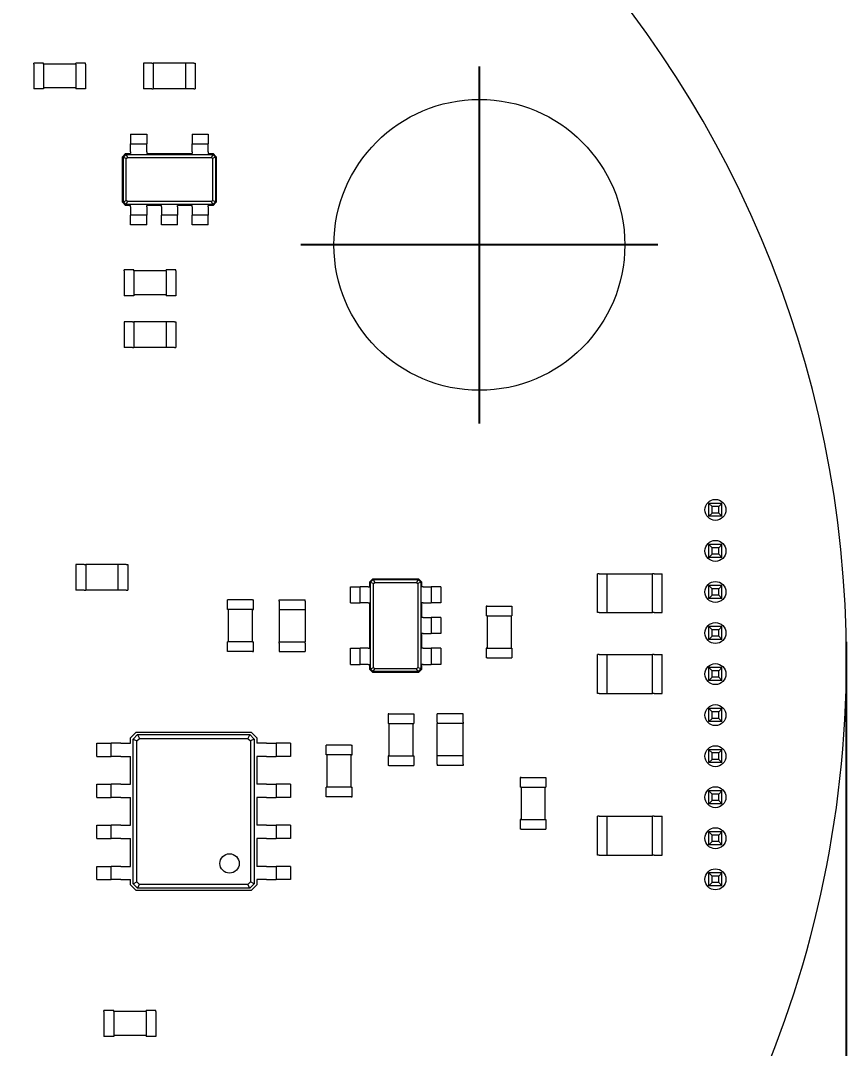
# Model space of a CAD drawing. Header units: millimetres. Extents: x 0 to 420, y 0 to 297.
# Drawn here: x 107.88 to 133.44, y 208.07 to 239.87 of the extents above; entities that cross this region are included whole.
import ezdxf

# ---------------------------------------------------------------- set-up
doc = ezdxf.new("R2010")
doc.units = ezdxf.units.MM
doc.header["$PDSIZE"] = -1
doc.styles.add('СПДС', font='isocpeur.ttf', dxfattribs={"width": 0.9})
doc.dimstyles.new('ISO-25', dxfattribs={"dimtxt": 2.5, "dimasz": 2.5, "dimexe": 1.25, "dimexo": 0.625, "dimtad": 1, "dimtxsty": 'Standard', "dimcen": 2.5, "dimadec": 0, "dimazin": 0, "dimtfac": 1, "dimtmove": 0, "dimatfit": 3, "dimfxl": 1, "dimarcsym": 0})

# ---------------------------------------------------------------- blocks, each defined once
blk = doc.blocks.new('*D35')
at = {"color": 0, "lineweight": -2, "transparency": 16777216}
for p, q in [((66.453, 220.646), (66.453, 165.349)), ((133.433, 220.646), (133.433, 165.349)), ((68.953, 166.349), (130.933, 166.349))]:
    blk.add_line(p, q, dxfattribs=at)
at = {"color": 0, "transparency": 16777216}
for points in [[(68.953, 166.766), (68.953, 165.932), (66.453, 166.349)], [(130.933, 166.766), (130.933, 165.932), (133.433, 166.349)]]:
    blk.add_solid(points, dxfattribs=at)
at = {"layer": 'Defpoints', "color": 0, "transparency": 16777216}
for p in [(66.453, 220.656), (133.433, 220.656), (133.433, 166.349)]:
    blk.add_point(p, dxfattribs=at)
at = {"color": 0, "transparency": 16777216, "insert": (99.943, 171.595), "char_height": 3.5, "attachment_point": 5, "style": 'СПДС'}
blk.add_mtext('66,98{\\fArial|b0|i0|c204|p34;\\H1.08333x;*}', dxfattribs=at)
blk = doc.blocks.new('A$Ce8c5e3c3')
at = {"color": 0, "linetype": 'Continuous', "lineweight": 0}
for p, q in [((158.1, -52.6), (157.8, -52.6)), ((157.8, -52.63), (157.8, -52.6)), ((157.8, -52.63), (157.8, -53.37)), ((158.1, -52.63), (158.1, -52.6)), ((159.1, -52.63), (158.1, -52.63)), ((158.1, -52.63), (158.1, -53.37)), ((159.4, -52.6), (159.1, -52.6)), ((159.1, -52.63), (159.1, -52.6)), ((159.1, -52.63), (159.1, -53.37)), ((159.4, -52.63), (159.4, -52.6)), ((159.4, -52.63), (159.4, -53.37)), ((161.245, -52.6), (161.2, -52.6)), ((161.2, -52.6), (161.2, -53.4)), ((161.455, -52.6), (161.245, -52.6)), ((161.455, -52.6), (161.5, -52.6)), ((162.5, -52.6), (161.5, -52.6)), ((161.5, -52.6), (161.5, -53.4)), ((162.545, -52.6), (162.5, -52.6)), ((162.5, -52.6), (162.5, -53.4)), ((162.755, -52.6), (162.545, -52.6)), ((162.755, -52.6), (162.8, -52.6)), ((162.8, -52.6), (162.8, -53.4)), ((157.8, -53.37), (157.8, -53.4)), ((158.1, -53.4), (157.8, -53.4)), ((159.1, -53.37), (158.1, -53.37)), ((158.1, -53.37), (158.1, -53.4)), ((159.1, -53.37), (159.1, -53.4)), ((159.4, -53.4), (159.1, -53.4)), ((159.4, -53.37), (159.4, -53.4)), ((161.245, -53.4), (161.2, -53.4)), ((161.455, -53.4), (161.245, -53.4)), ((161.455, -53.4), (161.5, -53.4)), ((162.5, -53.4), (161.5, -53.4)), ((162.545, -53.4), (162.5, -53.4)), ((162.755, -53.4), (162.545, -53.4)), ((162.755, -53.4), (162.8, -53.4)), ((160.8, -54.8), (160.8, -55)), ((160.8, -54.8), (161.3, -54.8)), ((160.8, -55), (160.8, -55.1)), ((161.3, -54.8), (161.3, -55)), ((161.3, -55), (161.3, -55.1)), ((162.7, -54.8), (162.7, -55)), ((162.7, -54.8), (163.2, -54.8)), ((162.7, -55), (162.7, -55.1)), ((163.2, -54.8), (163.2, -55)), ((163.2, -55), (163.2, -55.1)), ((160.8, -55.35), (160.8, -55.1)), ((160.8, -55.1), (161.3, -55.1)), ((161.3, -55.35), (161.3, -55.1)), ((162.7, -55.35), (162.7, -55.1)), ((162.7, -55.1), (163.2, -55.1)), ((163.2, -55.35), (163.2, -55.1)), ((160.55, -55.495), (160.645, -55.4)), ((160.55, -56.905), (160.55, -55.495)), ((160.575, -55.508), (160.657, -55.425)), ((160.575, -56.893), (160.575, -55.508)), ((160.575, -55.508), (160.666, -55.553)), ((160.645, -55.4), (160.8, -55.4)), ((160.657, -55.425), (160.8, -55.425)), ((160.657, -55.425), (160.703, -55.516)), ((160.666, -55.553), (160.703, -55.516)), ((160.666, -56.847), (160.666, -55.553)), ((160.703, -55.516), (163.297, -55.516)), ((160.8, -55.35), (160.8, -55.4)), ((160.8, -55.425), (161.3, -55.425)), ((161.3, -55.35), (161.3, -55.4)), ((161.3, -55.4), (162.7, -55.4)), ((161.3, -55.425), (162.7, -55.425)), ((162.7, -55.35), (162.7, -55.4)), ((162.7, -55.425), (163.2, -55.425)), ((163.2, -55.35), (163.2, -55.4)), ((163.2, -55.4), (163.355, -55.4)), ((163.2, -55.425), (163.343, -55.425)), ((163.343, -55.425), (163.297, -55.516)), ((163.297, -55.516), (163.334, -55.553)), ((163.425, -55.508), (163.334, -55.553)), ((163.334, -55.553), (163.334, -56.847)), ((163.343, -55.425), (163.425, -55.508)), ((163.355, -55.4), (163.45, -55.495)), ((163.425, -55.508), (163.425, -56.893)), ((163.45, -55.495), (163.45, -56.905)), ((160.645, -57), (160.55, -56.905)), ((160.575, -56.893), (160.666, -56.847)), ((160.657, -56.975), (160.575, -56.893)), ((160.657, -56.975), (160.703, -56.884)), ((160.703, -56.884), (160.666, -56.847)), ((163.297, -56.884), (160.703, -56.884)), ((163.334, -56.847), (163.297, -56.884)), ((163.343, -56.975), (163.297, -56.884)), ((163.425, -56.893), (163.334, -56.847)), ((163.425, -56.893), (163.343, -56.975)), ((163.45, -56.905), (163.355, -57)), ((160.8, -57), (160.645, -57)), ((160.8, -56.975), (160.657, -56.975)), ((161.3, -56.975), (160.8, -56.975)), ((160.8, -57.05), (160.8, -57)), ((160.8, -57.05), (160.8, -57.3)), ((161.75, -56.975), (161.3, -56.975)), ((161.75, -57), (161.3, -57)), ((161.3, -57.05), (161.3, -57)), ((161.3, -57.05), (161.3, -57.3)), ((162.25, -56.975), (161.75, -56.975)), ((161.75, -57.05), (161.75, -57)), ((161.75, -57.05), (161.75, -57.3)), ((162.7, -56.975), (162.25, -56.975)), ((162.7, -57), (162.25, -57)), ((162.25, -57.05), (162.25, -57)), ((162.25, -57.05), (162.25, -57.3)), ((163.2, -56.975), (162.7, -56.975)), ((162.7, -57.05), (162.7, -57)), ((162.7, -57.05), (162.7, -57.3)), ((163.343, -56.975), (163.2, -56.975)), ((163.355, -57), (163.2, -57)), ((163.2, -57.05), (163.2, -57)), ((163.2, -57.05), (163.2, -57.3)), ((160.8, -57.4), (160.8, -57.3)), ((161.3, -57.3), (160.8, -57.3)), ((160.8, -57.6), (160.8, -57.4)), ((161.3, -57.4), (161.3, -57.3)), ((161.3, -57.6), (161.3, -57.4)), ((161.75, -57.4), (161.75, -57.3)), ((162.25, -57.3), (161.75, -57.3)), ((161.75, -57.6), (161.75, -57.4)), ((162.25, -57.4), (162.25, -57.3)), ((162.25, -57.6), (162.25, -57.4)), ((162.7, -57.4), (162.7, -57.3)), ((163.2, -57.3), (162.7, -57.3)), ((162.7, -57.6), (162.7, -57.4)), ((163.2, -57.4), (163.2, -57.3)), ((163.2, -57.6), (163.2, -57.4)), ((161.3, -57.6), (160.8, -57.6)), ((162.25, -57.6), (161.75, -57.6)), ((163.2, -57.6), (162.7, -57.6)), ((160.9, -59), (160.6, -59)), ((160.6, -59.03), (160.6, -59)), ((160.6, -59.03), (160.6, -59.77)), ((160.9, -59.03), (160.9, -59)), ((161.9, -59.03), (160.9, -59.03)), ((160.9, -59.03), (160.9, -59.77)), ((162.2, -59), (161.9, -59)), ((161.9, -59.03), (161.9, -59)), ((161.9, -59.03), (161.9, -59.77)), ((162.2, -59.03), (162.2, -59)), ((162.2, -59.03), (162.2, -59.77)), ((160.6, -59.77), (160.6, -59.8)), ((161.9, -59.77), (160.9, -59.77)), ((160.9, -59.77), (160.9, -59.8)), ((161.9, -59.77), (161.9, -59.8)), ((162.2, -59.77), (162.2, -59.8)), ((160.9, -59.8), (160.6, -59.8)), ((162.2, -59.8), (161.9, -59.8)), ((160.645, -60.6), (160.6, -60.6)), ((160.6, -60.6), (160.6, -61.4)), ((160.855, -60.6), (160.645, -60.6)), ((160.855, -60.6), (160.9, -60.6)), ((161.9, -60.6), (160.9, -60.6)), ((160.9, -60.6), (160.9, -61.4)), ((161.945, -60.6), (161.9, -60.6)), ((161.9, -60.6), (161.9, -61.4)), ((162.155, -60.6), (161.945, -60.6)), ((162.155, -60.6), (162.2, -60.6)), ((162.2, -60.6), (162.2, -61.4)), ((160.645, -61.4), (160.6, -61.4)), ((160.855, -61.4), (160.645, -61.4)), ((160.855, -61.4), (160.9, -61.4)), ((161.9, -61.4), (160.9, -61.4)), ((161.945, -61.4), (161.9, -61.4)), ((162.155, -61.4), (161.945, -61.4)), ((162.155, -61.4), (162.2, -61.4)), ((178.696, -66.621), (178.696, -66.221)), ((179.096, -66.221), (178.696, -66.221)), ((178.696, -66.221), (178.796, -66.321)), ((178.796, -66.521), (178.796, -66.321)), ((178.996, -66.321), (178.796, -66.321)), ((179.096, -66.221), (178.996, -66.321)), ((178.996, -66.521), (178.996, -66.321)), ((179.096, -66.621), (179.096, -66.221)), ((178.696, -66.621), (178.796, -66.521)), ((179.096, -66.621), (178.696, -66.621)), ((178.996, -66.521), (178.796, -66.521)), ((179.096, -66.621), (178.996, -66.521)), ((178.696, -67.891), (178.696, -67.491)), ((179.096, -67.491), (178.696, -67.491)), ((178.696, -67.491), (178.796, -67.591)), ((178.796, -67.791), (178.796, -67.591)), ((178.996, -67.591), (178.796, -67.591)), ((179.096, -67.491), (178.996, -67.591)), ((178.996, -67.791), (178.996, -67.591)), ((179.096, -67.891), (179.096, -67.491)), ((178.696, -67.891), (178.796, -67.791)), ((179.096, -67.891), (178.696, -67.891)), ((178.996, -67.791), (178.796, -67.791)), ((179.096, -67.891), (178.996, -67.791)), ((159.153, -68.11), (159.108, -68.11)), ((159.108, -68.11), (159.108, -68.91)), ((159.363, -68.11), (159.153, -68.11)), ((159.363, -68.11), (159.408, -68.11)), ((160.408, -68.11), (159.408, -68.11)), ((159.408, -68.11), (159.408, -68.91)), ((160.453, -68.11), (160.408, -68.11)), ((160.408, -68.11), (160.408, -68.91)), ((160.663, -68.11), (160.453, -68.11)), ((160.663, -68.11), (160.708, -68.11)), ((160.708, -68.11), (160.708, -68.91)), ((168.2, -68.645), (168.295, -68.55)), ((168.2, -68.8), (168.2, -68.645)), ((168.225, -68.657), (168.308, -68.575)), ((168.225, -68.8), (168.225, -68.657)), ((168.225, -68.657), (168.316, -68.703)), ((168.295, -68.55), (169.705, -68.55)), ((168.308, -68.575), (169.692, -68.575)), ((168.308, -68.575), (168.353, -68.666)), ((168.316, -68.703), (168.353, -68.666)), ((168.353, -68.666), (169.647, -68.666)), ((169.692, -68.575), (169.647, -68.666)), ((169.647, -68.666), (169.684, -68.703)), ((169.775, -68.657), (169.684, -68.703)), ((169.692, -68.575), (169.775, -68.657)), ((169.705, -68.55), (169.8, -68.645)), ((169.775, -68.657), (169.775, -68.8)), ((169.8, -68.645), (169.8, -68.8)), ((175.25, -69.6), (175.25, -68.4)), ((175.295, -68.4), (175.25, -68.4)), ((175.295, -68.4), (175.505, -68.4)), ((175.505, -68.4), (175.55, -68.4)), ((175.55, -69.6), (175.55, -68.4)), ((175.55, -68.4), (176.95, -68.4)), ((176.995, -68.4), (176.95, -68.4)), ((176.95, -69.6), (176.95, -68.4)), ((176.995, -68.4), (177.205, -68.4)), ((177.205, -68.4), (177.25, -68.4)), ((177.25, -69.6), (177.25, -68.4)), ((159.153, -68.91), (159.108, -68.91)), ((159.363, -68.91), (159.153, -68.91)), ((159.363, -68.91), (159.408, -68.91)), ((160.408, -68.91), (159.408, -68.91)), ((160.453, -68.91), (160.408, -68.91)), ((160.663, -68.91), (160.453, -68.91)), ((160.663, -68.91), (160.708, -68.91)), ((167.6, -68.8), (167.8, -68.8)), ((167.6, -69.3), (167.6, -68.8)), ((167.8, -68.8), (167.9, -68.8)), ((168.15, -68.8), (167.9, -68.8)), ((167.9, -69.3), (167.9, -68.8)), ((168.15, -68.8), (168.2, -68.8)), ((168.225, -69.3), (168.225, -68.8)), ((168.316, -71.297), (168.316, -68.703)), ((169.684, -68.703), (169.684, -71.297)), ((169.775, -68.8), (169.775, -69.3)), ((169.85, -68.8), (169.8, -68.8)), ((169.85, -68.8), (170.1, -68.8)), ((170.2, -68.8), (170.1, -68.8)), ((170.1, -68.8), (170.1, -69.3)), ((170.4, -68.8), (170.2, -68.8)), ((170.4, -68.8), (170.4, -69.3)), ((178.696, -69.161), (178.696, -68.761)), ((179.096, -68.761), (178.696, -68.761)), ((178.696, -68.761), (178.796, -68.861)), ((178.796, -69.061), (178.796, -68.861)), ((178.996, -68.861), (178.796, -68.861)), ((179.096, -68.761), (178.996, -68.861)), ((178.996, -69.061), (178.996, -68.861)), ((179.096, -69.161), (179.096, -68.761)), ((163.83, -69.2), (163.8, -69.2)), ((163.8, -69.5), (163.8, -69.2)), ((164.57, -69.2), (163.83, -69.2)), ((164.57, -69.2), (164.6, -69.2)), ((164.6, -69.5), (164.6, -69.2)), ((165.4, -69.2), (166.2, -69.2)), ((165.4, -69.245), (165.4, -69.2)), ((165.4, -69.245), (165.4, -69.455)), ((166.2, -69.245), (166.2, -69.2)), ((166.2, -69.245), (166.2, -69.455)), ((167.6, -69.3), (167.8, -69.3)), ((167.8, -69.3), (167.9, -69.3)), ((168.15, -69.3), (167.9, -69.3)), ((168.15, -69.3), (168.2, -69.3)), ((168.2, -70.7), (168.2, -69.3)), ((168.225, -70.7), (168.225, -69.3)), ((169.775, -69.3), (169.775, -69.75)), ((169.8, -69.3), (169.8, -69.75)), ((169.85, -69.3), (169.8, -69.3)), ((169.85, -69.3), (170.1, -69.3)), ((170.2, -69.3), (170.1, -69.3)), ((170.4, -69.3), (170.2, -69.3)), ((178.696, -69.161), (178.796, -69.061)), ((179.096, -69.161), (178.696, -69.161)), ((178.996, -69.061), (178.796, -69.061)), ((179.096, -69.161), (178.996, -69.061)), ((163.83, -69.5), (163.8, -69.5)), ((163.83, -70.5), (163.83, -69.5)), ((164.57, -69.5), (163.83, -69.5)), ((164.57, -70.5), (164.57, -69.5)), ((164.57, -69.5), (164.6, -69.5)), ((165.4, -69.455), (165.4, -69.5)), ((165.4, -69.5), (165.4, -70.5)), ((165.4, -69.5), (166.2, -69.5)), ((166.2, -69.455), (166.2, -69.5)), ((166.2, -69.5), (166.2, -70.5)), ((171.83, -69.4), (171.8, -69.4)), ((171.8, -69.4), (171.8, -69.7)), ((171.83, -69.4), (172.57, -69.4)), ((172.57, -69.4), (172.6, -69.4)), ((172.6, -69.4), (172.6, -69.7)), ((175.295, -69.6), (175.25, -69.6)), ((175.295, -69.6), (175.505, -69.6)), ((175.505, -69.6), (175.55, -69.6)), ((175.55, -69.6), (176.95, -69.6)), ((176.995, -69.6), (176.95, -69.6)), ((176.995, -69.6), (177.205, -69.6)), ((177.205, -69.6), (177.25, -69.6)), ((169.775, -69.75), (169.775, -70.25)), ((169.85, -69.75), (169.8, -69.75)), ((169.85, -69.75), (170.1, -69.75)), ((170.2, -69.75), (170.1, -69.75)), ((170.1, -69.75), (170.1, -70.25)), ((170.4, -69.75), (170.2, -69.75)), ((170.4, -69.75), (170.4, -70.25)), ((171.83, -69.7), (171.8, -69.7)), ((171.83, -69.7), (172.57, -69.7)), ((171.83, -69.7), (171.83, -70.7)), ((172.57, -69.7), (172.6, -69.7)), ((172.57, -69.7), (172.57, -70.7)), ((169.775, -70.25), (169.775, -70.7)), ((169.8, -70.25), (169.8, -70.7)), ((169.85, -70.25), (169.8, -70.25)), ((169.85, -70.25), (170.1, -70.25)), ((170.2, -70.25), (170.1, -70.25)), ((170.4, -70.25), (170.2, -70.25)), ((178.696, -70.431), (178.696, -70.031)), ((179.096, -70.031), (178.696, -70.031)), ((178.696, -70.031), (178.796, -70.131)), ((178.796, -70.331), (178.796, -70.131)), ((178.996, -70.131), (178.796, -70.131)), ((179.096, -70.031), (178.996, -70.131)), ((178.996, -70.331), (178.996, -70.131)), ((179.096, -70.431), (179.096, -70.031)), ((163.83, -70.5), (163.8, -70.5)), ((163.8, -70.8), (163.8, -70.5)), ((164.57, -70.5), (163.83, -70.5)), ((164.57, -70.5), (164.6, -70.5)), ((164.6, -70.8), (164.6, -70.5)), ((165.4, -70.545), (165.4, -70.5)), ((165.4, -70.5), (166.2, -70.5)), ((165.4, -70.545), (165.4, -70.755)), ((166.2, -70.545), (166.2, -70.5)), ((166.2, -70.545), (166.2, -70.755)), ((178.696, -70.431), (178.796, -70.331)), ((179.096, -70.431), (178.696, -70.431)), ((178.996, -70.331), (178.796, -70.331)), ((179.096, -70.431), (178.996, -70.331)), ((163.83, -70.8), (163.8, -70.8)), ((164.57, -70.8), (163.83, -70.8)), ((164.57, -70.8), (164.6, -70.8)), ((165.4, -70.755), (165.4, -70.8)), ((165.4, -70.8), (166.2, -70.8)), ((166.2, -70.755), (166.2, -70.8)), ((167.6, -70.7), (167.8, -70.7)), ((167.6, -71.2), (167.6, -70.7)), ((167.8, -70.7), (167.9, -70.7)), ((168.15, -70.7), (167.9, -70.7)), ((167.9, -71.2), (167.9, -70.7)), ((168.15, -70.7), (168.2, -70.7)), ((168.225, -71.2), (168.225, -70.7)), ((169.775, -70.7), (169.775, -71.2)), ((169.85, -70.7), (169.8, -70.7)), ((169.85, -70.7), (170.1, -70.7)), ((170.2, -70.7), (170.1, -70.7)), ((170.1, -70.7), (170.1, -71.2)), ((170.4, -70.7), (170.2, -70.7)), ((170.4, -70.7), (170.4, -71.2)), ((171.83, -70.7), (171.8, -70.7)), ((171.8, -70.7), (171.8, -71)), ((171.83, -70.7), (172.57, -70.7)), ((172.57, -70.7), (172.6, -70.7)), ((172.6, -70.7), (172.6, -71)), ((175.25, -72.1), (175.25, -70.9)), ((175.295, -70.9), (175.25, -70.9)), ((175.295, -70.9), (175.505, -70.9)), ((175.505, -70.9), (175.55, -70.9)), ((175.55, -72.1), (175.55, -70.9)), ((175.55, -70.9), (176.95, -70.9)), ((176.995, -70.9), (176.95, -70.9)), ((176.95, -72.1), (176.95, -70.9)), ((176.995, -70.9), (177.205, -70.9)), ((177.205, -70.9), (177.25, -70.9)), ((177.25, -72.1), (177.25, -70.9)), ((167.6, -71.2), (167.8, -71.2)), ((167.8, -71.2), (167.9, -71.2)), ((168.15, -71.2), (167.9, -71.2)), ((168.15, -71.2), (168.2, -71.2)), ((168.2, -71.355), (168.2, -71.2)), ((168.225, -71.343), (168.225, -71.2)), ((169.775, -71.2), (169.775, -71.343)), ((169.8, -71.2), (169.8, -71.355)), ((169.85, -71.2), (169.8, -71.2)), ((169.85, -71.2), (170.1, -71.2)), ((170.2, -71.2), (170.1, -71.2)), ((170.4, -71.2), (170.2, -71.2)), ((171.83, -71), (171.8, -71)), ((171.83, -71), (172.57, -71)), ((172.57, -71), (172.6, -71)), ((168.295, -71.45), (168.2, -71.355)), ((168.225, -71.343), (168.316, -71.297)), ((168.308, -71.425), (168.225, -71.343)), ((169.705, -71.45), (168.295, -71.45)), ((168.308, -71.425), (168.353, -71.334)), ((169.692, -71.425), (168.308, -71.425)), ((168.353, -71.334), (168.316, -71.297)), ((169.647, -71.334), (168.353, -71.334)), ((169.684, -71.297), (169.647, -71.334)), ((169.692, -71.425), (169.647, -71.334)), ((169.775, -71.343), (169.684, -71.297)), ((169.775, -71.343), (169.692, -71.425)), ((169.8, -71.355), (169.705, -71.45)), ((178.696, -71.701), (178.696, -71.301)), ((179.096, -71.301), (178.696, -71.301)), ((178.696, -71.301), (178.796, -71.401)), ((178.796, -71.601), (178.796, -71.401)), ((178.996, -71.401), (178.796, -71.401)), ((179.096, -71.301), (178.996, -71.401)), ((178.996, -71.601), (178.996, -71.401)), ((179.096, -71.701), (179.096, -71.301)), ((178.696, -71.701), (178.796, -71.601)), ((179.096, -71.701), (178.696, -71.701)), ((178.996, -71.601), (178.796, -71.601)), ((179.096, -71.701), (178.996, -71.601)), ((175.295, -72.1), (175.25, -72.1)), ((175.295, -72.1), (175.505, -72.1)), ((175.505, -72.1), (175.55, -72.1)), ((175.55, -72.1), (176.95, -72.1)), ((176.995, -72.1), (176.95, -72.1)), ((176.995, -72.1), (177.205, -72.1)), ((177.205, -72.1), (177.25, -72.1)), ((168.794, -72.733), (168.764, -72.733)), ((168.764, -72.733), (168.764, -73.033)), ((168.794, -72.733), (169.534, -72.733)), ((169.534, -72.733), (169.564, -72.733)), ((169.564, -72.733), (169.564, -73.033)), ((170.288, -72.778), (170.288, -72.733)), ((171.088, -72.733), (170.288, -72.733)), ((170.288, -72.988), (170.288, -72.778)), ((171.088, -72.778), (171.088, -72.733)), ((171.088, -72.988), (171.088, -72.778)), ((178.696, -72.971), (178.696, -72.571)), ((179.096, -72.571), (178.696, -72.571)), ((178.696, -72.571), (178.796, -72.671)), ((178.796, -72.871), (178.796, -72.671)), ((178.996, -72.671), (178.796, -72.671)), ((179.096, -72.571), (178.996, -72.671)), ((178.996, -72.871), (178.996, -72.671)), ((179.096, -72.971), (179.096, -72.571)), ((168.794, -73.033), (168.764, -73.033)), ((168.794, -73.033), (169.534, -73.033)), ((168.794, -73.033), (168.794, -74.033)), ((169.534, -73.033), (169.564, -73.033)), ((169.534, -73.033), (169.534, -74.033)), ((170.288, -72.988), (170.288, -73.033)), ((170.288, -74.033), (170.288, -73.033)), ((171.088, -73.033), (170.288, -73.033)), ((171.088, -72.988), (171.088, -73.033)), ((171.088, -74.033), (171.088, -73.033)), ((178.696, -72.971), (178.796, -72.871)), ((179.096, -72.971), (178.696, -72.971)), ((178.996, -72.871), (178.796, -72.871)), ((179.096, -72.971), (178.996, -72.871)), ((160.8, -73.475), (160.975, -73.3)), ((160.875, -73.513), (161.012, -73.375)), ((160.975, -73.3), (164.525, -73.3)), ((161.012, -73.375), (161.07, -73.49)), ((161.012, -73.375), (164.488, -73.375)), ((164.488, -73.375), (164.43, -73.49)), ((164.488, -73.375), (164.625, -73.513)), ((164.525, -73.3), (164.7, -73.475)), ((159.75, -73.64), (160.1, -73.64)), ((159.75, -74.05), (159.75, -73.64)), ((160.1, -73.64), (160.2, -73.64)), ((160.5, -73.64), (160.2, -73.64)), ((160.2, -74.05), (160.2, -73.64)), ((160.5, -73.64), (160.8, -73.64)), ((160.8, -73.64), (160.8, -73.475)), ((160.875, -73.513), (160.99, -73.57)), ((160.875, -73.64), (160.875, -73.513)), ((160.875, -74.05), (160.875, -73.64)), ((160.99, -73.57), (161.07, -73.49)), ((160.99, -77.93), (160.99, -73.57)), ((161.07, -73.49), (164.43, -73.49)), ((164.43, -73.49), (164.51, -73.57)), ((164.625, -73.513), (164.51, -73.57)), ((164.51, -73.57), (164.51, -77.93)), ((164.625, -73.513), (164.625, -73.64)), ((164.625, -73.64), (164.625, -74.05)), ((164.7, -73.475), (164.7, -73.64)), ((165, -73.64), (164.7, -73.64)), ((165, -73.64), (165.3, -73.64)), ((165.4, -73.64), (165.3, -73.64)), ((165.3, -73.64), (165.3, -74.05)), ((165.75, -73.64), (165.4, -73.64)), ((165.75, -73.64), (165.75, -74.05)), ((166.88, -73.7), (166.85, -73.7)), ((166.85, -74), (166.85, -73.7)), ((167.62, -73.7), (166.88, -73.7)), ((167.62, -73.7), (167.65, -73.7)), ((167.65, -74), (167.65, -73.7)), ((159.75, -74.05), (160.1, -74.05)), ((160.1, -74.05), (160.2, -74.05)), ((160.5, -74.05), (160.2, -74.05)), ((160.5, -74.05), (160.8, -74.05)), ((160.8, -74.91), (160.8, -74.05)), ((160.875, -74.91), (160.875, -74.05)), ((164.625, -74.05), (164.625, -74.91)), ((164.7, -74.05), (164.7, -74.91)), ((165, -74.05), (164.7, -74.05)), ((165, -74.05), (165.3, -74.05)), ((165.4, -74.05), (165.3, -74.05)), ((165.75, -74.05), (165.4, -74.05)), ((166.88, -74), (166.85, -74)), ((166.88, -75), (166.88, -74)), ((167.62, -74), (166.88, -74)), ((167.62, -75), (167.62, -74)), ((167.62, -74), (167.65, -74)), ((168.794, -74.033), (168.764, -74.033)), ((168.764, -74.033), (168.764, -74.333)), ((168.794, -74.033), (169.534, -74.033)), ((169.534, -74.033), (169.564, -74.033)), ((169.564, -74.033), (169.564, -74.333)), ((170.288, -74.078), (170.288, -74.033)), ((171.088, -74.033), (170.288, -74.033)), ((170.288, -74.288), (170.288, -74.078)), ((171.088, -74.078), (171.088, -74.033)), ((171.088, -74.288), (171.088, -74.078)), ((178.696, -74.241), (178.696, -73.841)), ((179.096, -73.841), (178.696, -73.841)), ((178.696, -73.841), (178.796, -73.941)), ((178.796, -74.141), (178.796, -73.941)), ((178.996, -73.941), (178.796, -73.941)), ((179.096, -73.841), (178.996, -73.941)), ((178.996, -74.141), (178.996, -73.941)), ((179.096, -74.241), (179.096, -73.841)), ((168.794, -74.333), (168.764, -74.333)), ((168.794, -74.333), (169.534, -74.333)), ((169.534, -74.333), (169.564, -74.333)), ((170.288, -74.288), (170.288, -74.333)), ((171.088, -74.333), (170.288, -74.333)), ((171.088, -74.288), (171.088, -74.333)), ((178.696, -74.241), (178.796, -74.141)), ((179.096, -74.241), (178.696, -74.241)), ((178.996, -74.141), (178.796, -74.141)), ((179.096, -74.241), (178.996, -74.141)), ((172.88, -74.7), (172.85, -74.7)), ((172.85, -74.7), (172.85, -75)), ((172.88, -74.7), (173.62, -74.7)), ((173.62, -74.7), (173.65, -74.7)), ((173.65, -74.7), (173.65, -75)), ((159.75, -74.91), (160.1, -74.91)), ((159.75, -75.32), (159.75, -74.91)), ((160.1, -74.91), (160.2, -74.91)), ((160.5, -74.91), (160.2, -74.91)), ((160.2, -75.32), (160.2, -74.91)), ((160.5, -74.91), (160.8, -74.91)), ((160.875, -75.32), (160.875, -74.91)), ((164.625, -74.91), (164.625, -75.32)), ((165, -74.91), (164.7, -74.91)), ((165, -74.91), (165.3, -74.91)), ((165.4, -74.91), (165.3, -74.91)), ((165.3, -74.91), (165.3, -75.32)), ((165.75, -74.91), (165.4, -74.91)), ((165.75, -74.91), (165.75, -75.32)), ((166.88, -75), (166.85, -75)), ((166.85, -75.3), (166.85, -75)), ((167.62, -75), (166.88, -75)), ((167.62, -75), (167.65, -75)), ((167.65, -75.3), (167.65, -75)), ((172.88, -75), (172.85, -75)), ((172.88, -75), (173.62, -75)), ((172.88, -75), (172.88, -76)), ((173.62, -75), (173.65, -75)), ((173.62, -75), (173.62, -76)), ((159.75, -75.32), (160.1, -75.32)), ((160.1, -75.32), (160.2, -75.32)), ((160.5, -75.32), (160.2, -75.32)), ((160.5, -75.32), (160.8, -75.32)), ((160.8, -76.18), (160.8, -75.32)), ((160.875, -76.18), (160.875, -75.32)), ((164.625, -75.32), (164.625, -76.18)), ((164.7, -75.32), (164.7, -76.18)), ((165, -75.32), (164.7, -75.32)), ((165, -75.32), (165.3, -75.32)), ((165.4, -75.32), (165.3, -75.32)), ((165.75, -75.32), (165.4, -75.32)), ((166.88, -75.3), (166.85, -75.3)), ((167.62, -75.3), (166.88, -75.3)), ((167.62, -75.3), (167.65, -75.3)), ((179.096, -75.111), (178.696, -75.111)), ((178.696, -75.511), (178.696, -75.111)), ((178.696, -75.111), (178.796, -75.211)), ((178.996, -75.211), (178.796, -75.211)), ((178.796, -75.411), (178.796, -75.211)), ((179.096, -75.111), (178.996, -75.211)), ((178.996, -75.411), (178.996, -75.211)), ((179.096, -75.511), (179.096, -75.111)), ((178.696, -75.511), (178.796, -75.411)), ((179.096, -75.511), (178.696, -75.511)), ((178.996, -75.411), (178.796, -75.411)), ((179.096, -75.511), (178.996, -75.411)), ((175.25, -77.1), (175.25, -75.9)), ((175.295, -75.9), (175.25, -75.9)), ((175.295, -75.9), (175.505, -75.9)), ((175.505, -75.9), (175.55, -75.9)), ((175.55, -77.1), (175.55, -75.9)), ((175.55, -75.9), (176.95, -75.9)), ((176.995, -75.9), (176.95, -75.9)), ((176.95, -77.1), (176.95, -75.9)), ((176.995, -75.9), (177.205, -75.9)), ((177.205, -75.9), (177.25, -75.9)), ((177.25, -77.1), (177.25, -75.9)), ((159.75, -76.18), (160.1, -76.18)), ((159.75, -76.59), (159.75, -76.18)), ((160.1, -76.18), (160.2, -76.18)), ((160.5, -76.18), (160.2, -76.18)), ((160.2, -76.59), (160.2, -76.18)), ((160.5, -76.18), (160.8, -76.18)), ((160.875, -76.59), (160.875, -76.18)), ((164.625, -76.18), (164.625, -76.59)), ((165, -76.18), (164.7, -76.18)), ((165, -76.18), (165.3, -76.18)), ((165.4, -76.18), (165.3, -76.18)), ((165.3, -76.18), (165.3, -76.59)), ((165.75, -76.18), (165.4, -76.18)), ((165.75, -76.18), (165.75, -76.59)), ((172.88, -76), (172.85, -76)), ((172.85, -76), (172.85, -76.3)), ((172.88, -76.3), (172.85, -76.3)), ((172.88, -76), (173.62, -76)), ((172.88, -76.3), (173.62, -76.3)), ((173.62, -76), (173.65, -76)), ((173.62, -76.3), (173.65, -76.3)), ((173.65, -76), (173.65, -76.3)), ((159.75, -76.59), (160.1, -76.59)), ((160.1, -76.59), (160.2, -76.59)), ((160.5, -76.59), (160.2, -76.59)), ((160.5, -76.59), (160.8, -76.59)), ((160.8, -77.45), (160.8, -76.59)), ((160.875, -77.45), (160.875, -76.59)), ((164.625, -76.59), (164.625, -77.45)), ((164.7, -76.59), (164.7, -77.45)), ((165, -76.59), (164.7, -76.59)), ((165, -76.59), (165.3, -76.59)), ((165.4, -76.59), (165.3, -76.59)), ((165.75, -76.59), (165.4, -76.59)), ((178.696, -76.781), (178.696, -76.381)), ((179.096, -76.381), (178.696, -76.381)), ((178.696, -76.381), (178.796, -76.481)), ((178.796, -76.681), (178.796, -76.481)), ((178.996, -76.481), (178.796, -76.481)), ((179.096, -76.381), (178.996, -76.481)), ((178.996, -76.681), (178.996, -76.481)), ((179.096, -76.781), (179.096, -76.381)), ((178.696, -76.781), (178.796, -76.681)), ((179.096, -76.781), (178.696, -76.781)), ((178.996, -76.681), (178.796, -76.681)), ((179.096, -76.781), (178.996, -76.681)), ((175.295, -77.1), (175.25, -77.1)), ((175.295, -77.1), (175.505, -77.1)), ((175.505, -77.1), (175.55, -77.1)), ((175.55, -77.1), (176.95, -77.1)), ((176.995, -77.1), (176.95, -77.1)), ((176.995, -77.1), (177.205, -77.1)), ((177.205, -77.1), (177.25, -77.1)), ((159.75, -77.45), (160.1, -77.45)), ((159.75, -77.86), (159.75, -77.45)), ((160.1, -77.45), (160.2, -77.45)), ((160.5, -77.45), (160.2, -77.45)), ((160.2, -77.86), (160.2, -77.45)), ((160.5, -77.45), (160.8, -77.45)), ((160.875, -77.86), (160.875, -77.45)), ((164.625, -77.45), (164.625, -77.86)), ((165, -77.45), (164.7, -77.45)), ((165, -77.45), (165.3, -77.45)), ((165.4, -77.45), (165.3, -77.45)), ((165.3, -77.45), (165.3, -77.86)), ((165.75, -77.45), (165.4, -77.45)), ((165.75, -77.45), (165.75, -77.86)), ((159.75, -77.86), (160.1, -77.86)), ((160.1, -77.86), (160.2, -77.86)), ((160.5, -77.86), (160.2, -77.86)), ((160.5, -77.86), (160.8, -77.86)), ((160.8, -78.025), (160.8, -77.86)), ((160.875, -77.987), (160.875, -77.86)), ((164.625, -77.86), (164.625, -77.987)), ((164.7, -77.86), (164.7, -78.025)), ((165, -77.86), (164.7, -77.86)), ((165, -77.86), (165.3, -77.86)), ((165.4, -77.86), (165.3, -77.86)), ((165.75, -77.86), (165.4, -77.86)), ((178.696, -78.051), (178.696, -77.651)), ((179.096, -77.651), (178.696, -77.651)), ((178.696, -77.651), (178.796, -77.751)), ((178.796, -77.951), (178.796, -77.751)), ((178.996, -77.751), (178.796, -77.751)), ((179.096, -77.651), (178.996, -77.751)), ((178.996, -77.951), (178.996, -77.751)), ((179.096, -78.051), (179.096, -77.651)), ((160.975, -78.2), (160.8, -78.025)), ((160.875, -77.987), (160.99, -77.93)), ((161.012, -78.125), (160.875, -77.987)), ((164.525, -78.2), (160.975, -78.2)), ((161.07, -78.01), (160.99, -77.93)), ((161.012, -78.125), (161.07, -78.01)), ((164.488, -78.125), (161.012, -78.125)), ((164.43, -78.01), (161.07, -78.01)), ((164.51, -77.93), (164.43, -78.01)), ((164.488, -78.125), (164.43, -78.01)), ((164.625, -77.987), (164.488, -78.125)), ((164.625, -77.987), (164.51, -77.93)), ((164.7, -78.025), (164.525, -78.2)), ((178.696, -78.051), (178.796, -77.951)), ((179.096, -78.051), (178.696, -78.051)), ((178.996, -77.951), (178.796, -77.951)), ((179.096, -78.051), (178.996, -77.951)), ((160.275, -81.909), (159.975, -81.909)), ((159.975, -81.939), (159.975, -81.909)), ((159.975, -81.939), (159.975, -82.679)), ((160.275, -81.939), (160.275, -81.909)), ((161.275, -81.939), (160.275, -81.939)), ((160.275, -81.939), (160.275, -82.679)), ((161.575, -81.909), (161.275, -81.909)), ((161.275, -81.939), (161.275, -81.909)), ((161.275, -81.939), (161.275, -82.679)), ((161.575, -81.939), (161.575, -81.909)), ((161.575, -81.939), (161.575, -82.679)), ((159.975, -82.679), (159.975, -82.709)), ((160.275, -82.709), (159.975, -82.709)), ((161.275, -82.679), (160.275, -82.679)), ((160.275, -82.679), (160.275, -82.709)), ((161.275, -82.679), (161.275, -82.709)), ((161.575, -82.709), (161.275, -82.709)), ((161.575, -82.679), (161.575, -82.709))]:
    blk.add_line(p, q, dxfattribs=at)
for centre, radius in [((171.592, -58.223), 4.5), ((178.896, -66.421), 0.325), ((178.896, -67.691), 0.325), ((178.896, -68.961), 0.325), ((178.896, -70.231), 0.325), ((178.896, -71.501), 0.325), ((178.896, -72.771), 0.325), ((178.896, -74.041), 0.325), ((178.896, -75.311), 0.325), ((178.896, -76.581), 0.325), ((163.86, -77.36), 0.3), ((178.896, -77.851), 0.325)]:
    blk.add_circle(centre, radius, dxfattribs=at)
for centre, start, end in [((149.451, -71.074), 0, 180), ((149.45, -71.074), 310.393, 360)]:
    blk.add_arc(centre, 33.5, start, end, dxfattribs=at)

msp = doc.modelspace()

# ---------------------------------------------------------------- linework, layer by layer
for p, q in [((122.084, 232.928), (122.084, 238.449)), ((122.084, 232.928), (116.563, 232.928)), ((122.084, 227.408), (122.084, 232.928)), ((127.604, 232.928), (122.084, 232.928))]:
    msp.add_line(p, q)

# ---------------------------------------------------------------- block references
msp.add_blockref('A$Ce8c5e3c3', (-49.508, 291.152))

# ---------------------------------------------------------------- dimensions: what is measured, and where the dimension line sits
dim = msp.add_linear_dim(base=(133.433, 166.349), p1=(66.453, 220.656), p2=(133.433, 220.656), text='<>{\\fArial|b0|i0|c204|p34;\\H1.08333x;*}', dimstyle='ISO-25', override={"dimtxt": 3.5, "dimasz": 2.5, "dimexe": 1, "dimexo": 0.01, "dimgap": 3, "dimtih": 1, "dimtoh": 1, "dimzin": 0, "dimtxsty": 'СПДС', "dimadec": 2, "dimtdec": 3, "dimtzin": 0})
dim.commit()
dim.dimension.update_dxf_attribs({"geometry": '*D35', "text_midpoint": (99.943, 171.595)})

doc.saveas('drawing.dxf')
